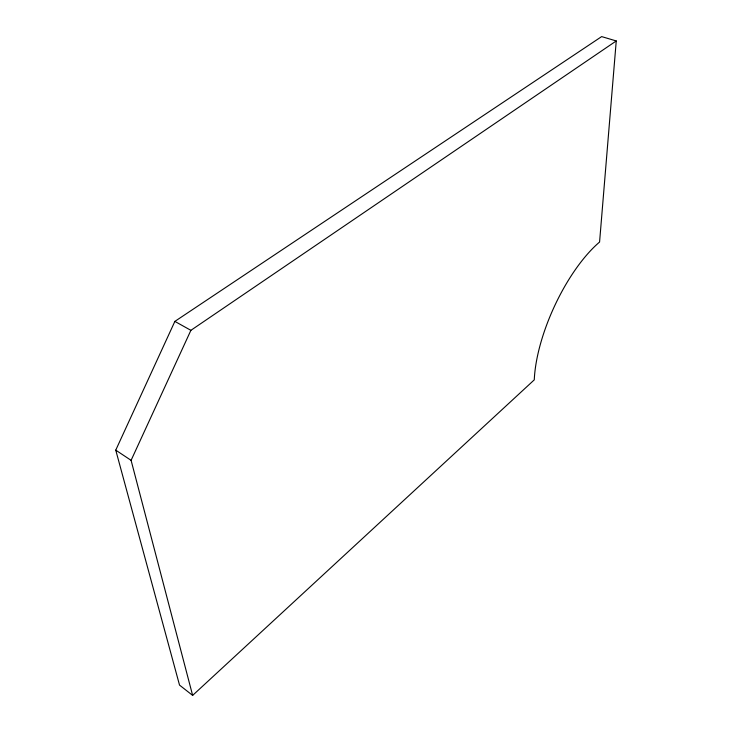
<?xml version="1.0" encoding="UTF-8"?>
<svg xmlns="http://www.w3.org/2000/svg" width="732" height="732" viewBox="0 0 732 732"><rect width="100%" height="100%" fill="white"/><g stroke="black" fill="none" stroke-linecap="round" stroke-linejoin="round"><path stroke-width="1.1" d="M616.253 40.946L599.572 242.036A102.507 39.931 -65.4 0 0 534.269 379.862L192.635 695.4L179.523 685.097L115.748 450.143L174.866 321.394L601.649 36.6L616.253 40.946L190.887 330.333L131.092 460.337L192.635 695.4M174.866 321.394L190.887 330.333M115.748 450.143L131.092 460.337"/></g></svg>
